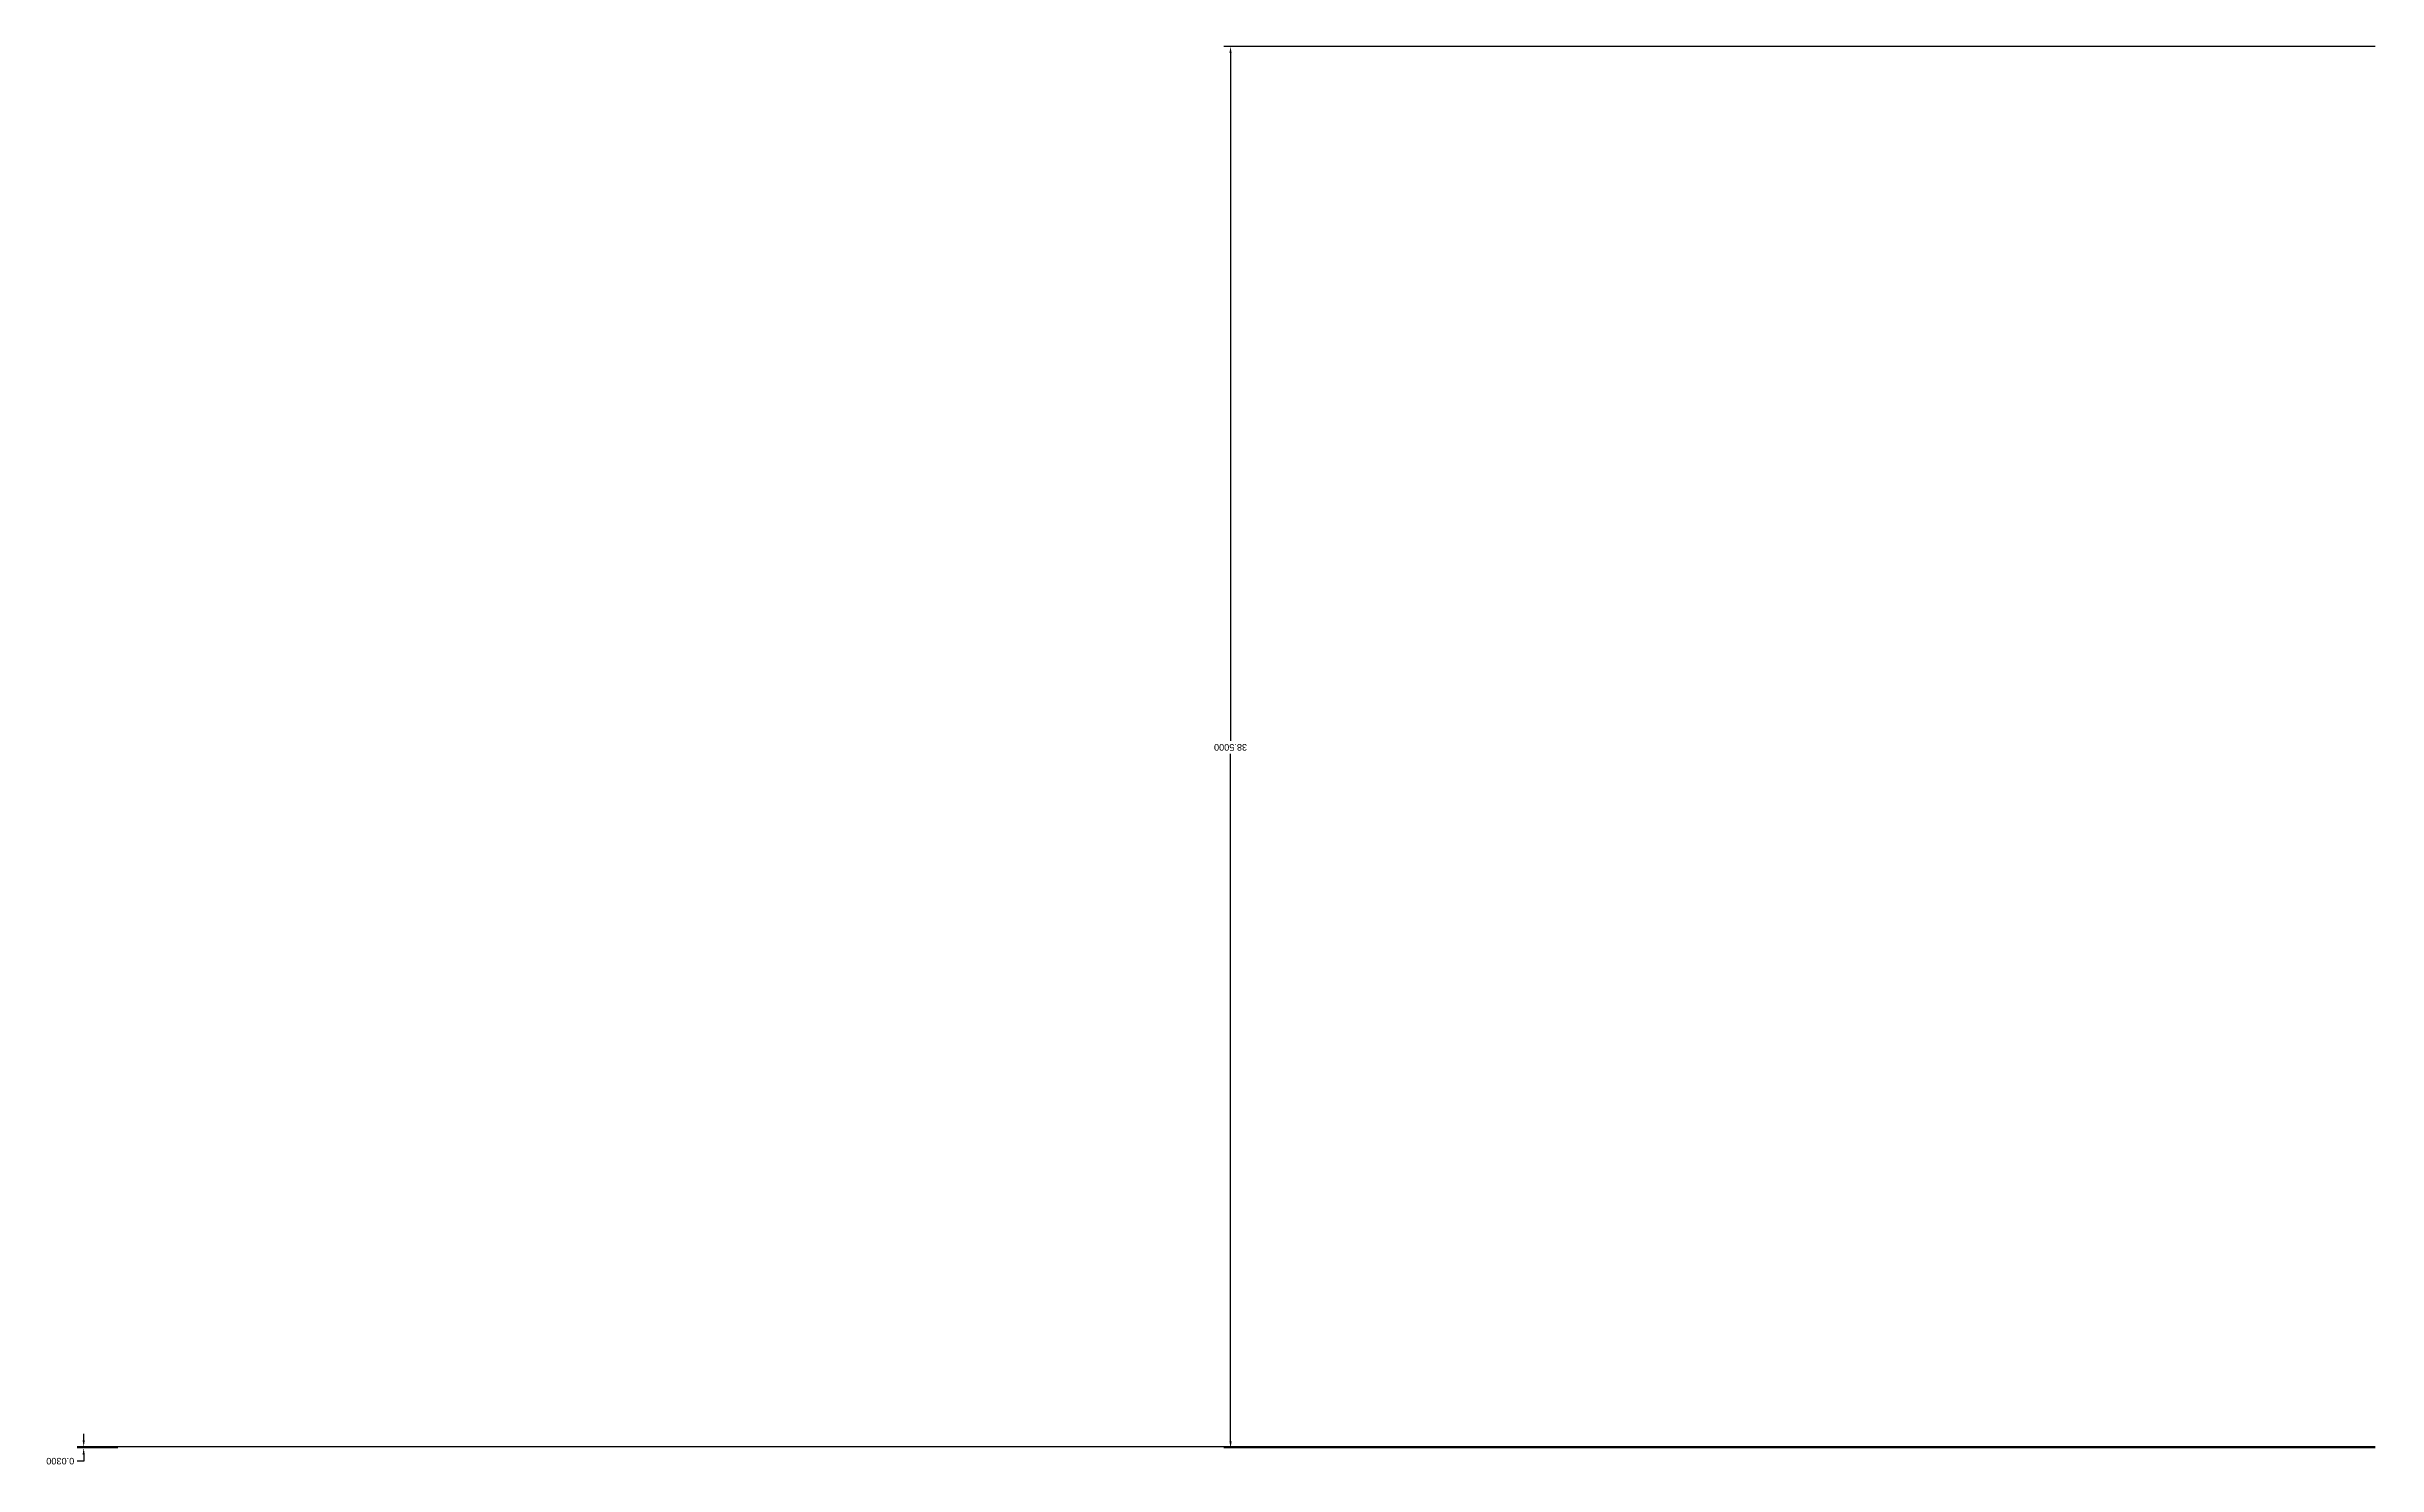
# Model space of a CAD drawing. Header units: inches. Extents: x -1 to 63, y 0.5 to 39.5.
import ezdxf

# ---------------------------------------------------------------- set-up
doc = ezdxf.new("R2010")
doc.units = ezdxf.units.IN
doc.header["$MEASUREMENT"] = 0
doc.layers.get('0').update_dxf_attribs({"true_color": 0xc2ced6})
doc.styles.get("Standard").update_dxf_attribs({"font": 'Arial.ttf'})
doc.dimstyles.get("Standard").update_dxf_attribs({"dimtxt": 0.18, "dimasz": 0.18, "dimexe": 0.18, "dimexo": 0.0625, "dimgap": 0.09, "dimtad": 0, "dimtih": 1, "dimtoh": 1, "dimdec": 4, "dimzin": 0, "dimdsep": 46, "dimtxsty": 'Standard', "dimcen": 0.09, "dimadec": 0, "dimazin": 0, "dimtfac": 1, "dimtdec": 4, "dimtofl": 0, "dimtmove": 0, "dimatfit": 3, "dimfxl": 1, "dimtolj": 1, "dimtzin": 0, "dimarcsym": 0})

# ---------------------------------------------------------------- blocks, each defined once
blk = doc.blocks.new('*D1')
at = {"color": 0, "lineweight": -2, "transparency": 16777216}
for p, q in [((62.937, 39.5), (31.32, 39.5)), ((31.5, 39.32), (31.5, 20.431)), ((31.5, 1.18), (31.5, 20.069)), ((62.937, 1), (31.32, 1))]:
    blk.add_line(p, q, dxfattribs=at)
at = {"color": 0, "transparency": 16777216}
for points in [[(31.53, 39.32), (31.47, 39.32), (31.5, 39.5)], [(31.53, 1.18), (31.47, 1.18), (31.5, 1)]]:
    blk.add_solid(points, dxfattribs=at)
at = {"layer": 'Defpoints', "color": 0, "transparency": 16777216}
for p in [(31.5, 39.5), (63, 39.5, 9.5), (63, 1, 9.5)]:
    blk.add_point(p, dxfattribs=at)
at = {"color": 0, "transparency": 16777216, "insert": (31.5, 20.25), "char_height": 0.18, "attachment_point": 5, "rotation": 180}
blk.add_mtext('\\A1;38.5000', dxfattribs=at)
blk = doc.blocks.new('*D3')
at = {"color": 0, "lineweight": -2, "transparency": 16777216}
for p, q in [((0, 1.21), (0, 1.39)), ((62.938, 1.03), (-0.18, 1.03)), ((0.937, 1), (-0.18, 1)), ((0, 0.82), (0, 0.64)), ((0, 0.64), (-0.18, 0.64))]:
    blk.add_line(p, q, dxfattribs=at)
at = {"color": 0, "transparency": 16777216}
for points in [[(0.03, 1.21), (-0.03, 1.21), (0, 1.03)], [(0.03, 0.82), (-0.03, 0.82), (0, 1)]]:
    blk.add_solid(points, dxfattribs=at)
at = {"layer": 'Defpoints', "color": 0, "transparency": 16777216}
for p in [(0, 1), (1, 1), (63, 1.03, 0.18)]:
    blk.add_point(p, dxfattribs=at)
at = {"color": 0, "transparency": 16777216, "insert": (-0.643, 0.64), "char_height": 0.18, "attachment_point": 5, "rotation": 180}
blk.add_mtext('\\A1;0.0300', dxfattribs=at)

msp = doc.modelspace()

# ---------------------------------------------------------------- dimensions: what is measured, and where the dimension line sits
for base, p1, p2, picture, middle in [((31.5, 39.5, 1), (63, 1, 10.5), (63, 39.5, 10.5), '*D1', (31.5, 20.25, 1)), ((0, 1, 1), (63, 1.03, 1.18), (1, 1, 1), '*D3', (-0.64326, 0.64, 1))]:
    dim = msp.add_linear_dim(base=base, p1=p1, p2=p2, angle=270, dimstyle='Standard')
    dim.commit()
    dim.dimension.update_dxf_attribs({"geometry": picture, "text_midpoint": middle})

doc.saveas('drawing.dxf')
